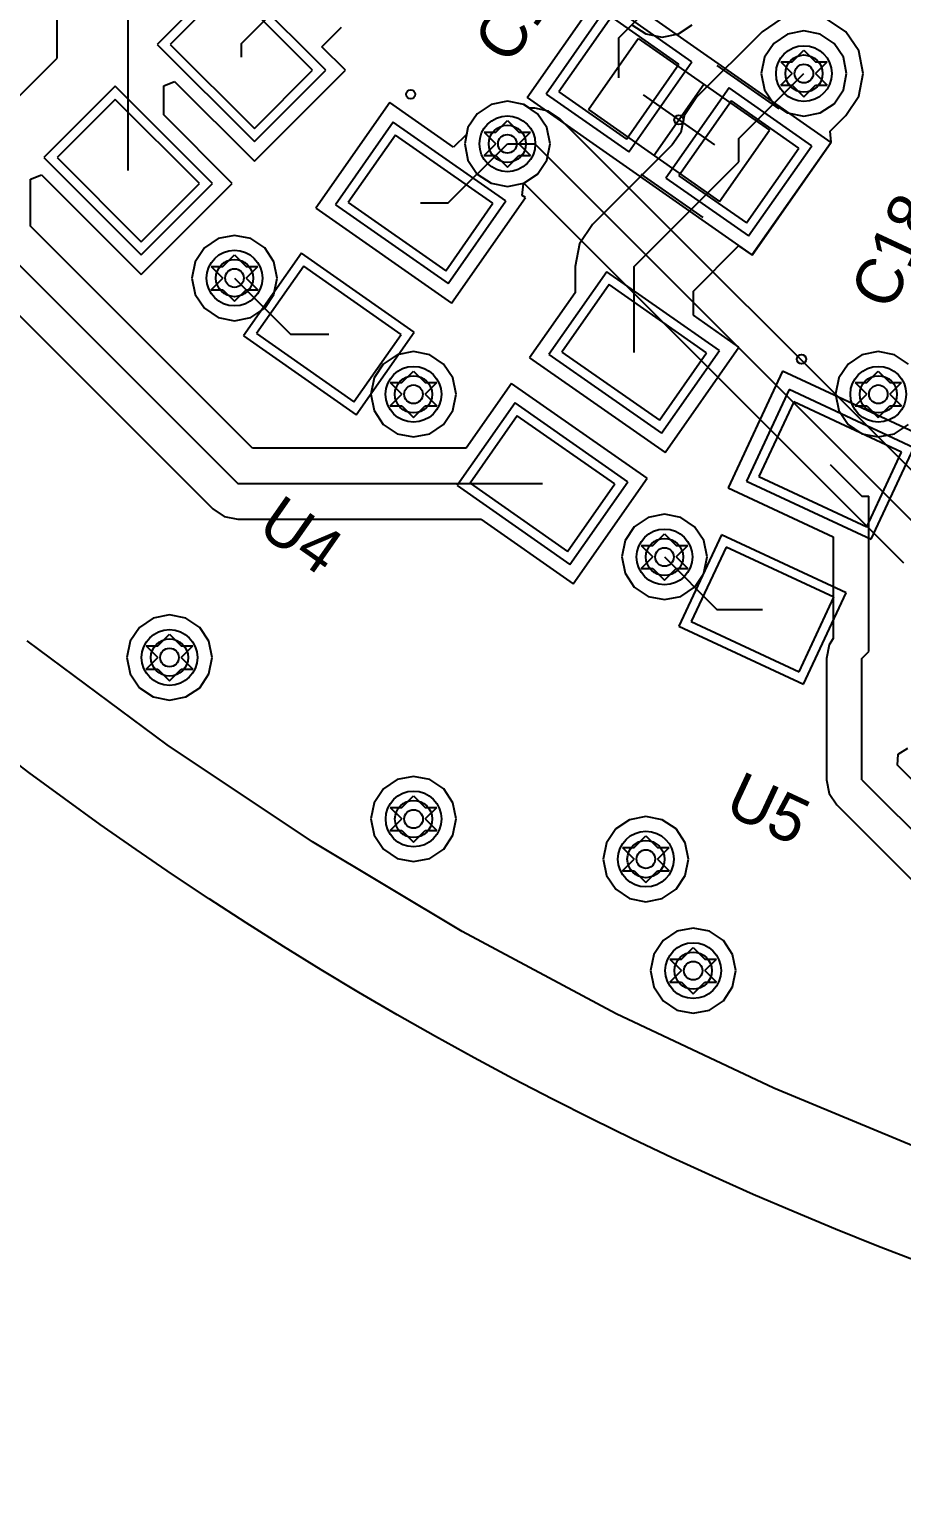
# Model space of a CAD drawing. Header units: millimetres. Extents: x 7.3 to 18.4, y 2.4 to 9.4.
# Drawn here: x 8.435 to 8.81, y 2.524 to 3.157 of the extents above; entities that cross this region are included whole.
import ezdxf

# ---------------------------------------------------------------- set-up
doc = ezdxf.new("R2010")
doc.units = ezdxf.units.MM
doc.header["$MEASUREMENT"] = 0
for name, color, linetype in [('BottomLayer', 5, 'Continuous'), ('BottomSolder', 6, 'Continuous'), ('DrillDrawing', 1, 'Continuous'), ('Mechanical1', 6, 'Continuous'), ('Mechanical13', 56, 'Continuous'), ('Mechanical15', 56, 'Continuous'), ('MidLayer1', 16, 'Continuous'), ('MidLayer2', 76, 'Continuous'), ('MultiLayer', 9, 'Continuous'), ('TopLayer', 1, 'Continuous'), ('TopOverlay', 2, 'Continuous'), ('TopPaste', 8, 'Continuous'), ('TopSolder', 216, 'Continuous'), ('ViaHoleLayer', 16, 'Continuous')]:
    doc.layers.add(name, color=color, linetype=linetype)

msp = doc.modelspace()

# ---------------------------------------------------------------- linework, layer by layer
at = {"layer": 'BottomLayer'}
for p, q in [((8.75502, 3.15098), (8.75104, 3.14502)), ((8.76098, 3.15496), (8.75502, 3.15098)), ((8.768, 3.15635), (8.76098, 3.15496)), ((8.77502, 3.15496), (8.768, 3.15635)), ((8.78098, 3.15098), (8.77502, 3.15496)), ((8.78496, 3.14502), (8.78098, 3.15098)), ((8.75104, 3.14502), (8.74965, 3.138)), ((8.78635, 3.138), (8.78496, 3.14502)), ((8.74965, 3.138), (8.75104, 3.13098)), ((8.78496, 3.13098), (8.78635, 3.138)), ((8.64039, 3.12611), (8.63337, 3.12471)), ((8.64742, 3.12471), (8.64039, 3.12611)), ((8.75104, 3.13098), (8.75502, 3.12502)), ((8.78098, 3.12502), (8.78496, 3.13098)), ((8.62742, 3.12073), (8.62344, 3.11478)), ((8.63337, 3.12471), (8.62742, 3.12073)), ((8.6499, 3.12305), (8.64742, 3.12471)), ((8.6522, 3.12305), (8.6499, 3.12305)), ((8.65806, 3.12189), (8.6522, 3.12305)), ((8.66302, 3.11857), (8.65806, 3.12189)), ((8.75502, 3.12502), (8.76098, 3.12104)), ((8.76098, 3.12104), (8.768, 3.11965)), ((8.768, 3.11965), (8.77502, 3.12104)), ((8.77502, 3.12104), (8.78098, 3.12502)), ((8.62344, 3.11478), (8.62204, 3.10776)), ((8.83248, 2.94911), (8.66302, 3.11857)), ((8.62204, 3.10776), (8.62344, 3.10073)), ((8.64039, 3.10776), (8.6522, 3.10776)), ((8.6522, 3.10776), (8.82839, 2.93157)), ((8.62344, 3.10073), (8.62742, 3.09478)), ((8.62742, 3.09478), (8.63337, 3.0908)), ((8.63337, 3.0908), (8.64039, 3.0894)), ((8.64039, 3.0894), (8.64742, 3.0908)), ((8.64742, 3.0908), (8.64749, 3.09085)), ((8.64749, 3.09085), (8.81085, 2.92749)), ((8.49408, 2.8492), (8.43377, 2.89393)), ((8.55652, 2.80748), (8.49408, 2.8492)), ((8.62093, 2.76887), (8.55652, 2.80748)), ((8.68715, 2.73348), (8.62093, 2.76887)), ((8.75503, 2.70137), (8.68715, 2.73348)), ((8.8244, 2.67264), (8.75503, 2.70137))]:
    msp.add_line(p, q, dxfattribs=at)
for centre in [(8.768, 3.138), (8.64039, 3.10776), (8.523, 3.05), (8.6, 3), (8.8, 3), (8.708, 2.93), (8.49504, 2.88673), (8.60004, 2.81726), (8.7, 2.8), (8.72036, 2.752)]:
    msp.add_circle(centre, 0.008, dxfattribs=at)
at = {"layer": 'BottomSolder'}
for centre in [(8.768, 3.138), (8.64039, 3.10776), (8.523, 3.05), (8.6, 3), (8.8, 3), (8.708, 2.93), (8.49504, 2.88673), (8.60004, 2.81726), (8.7, 2.8), (8.72036, 2.752)]:
    msp.add_circle(centre, 0.012, dxfattribs=at)
at = {"layer": 'DrillDrawing'}
for p, q in [((8.763, 3.143), (8.768, 3.148)), ((8.768, 3.148), (8.773, 3.143)), ((8.758, 3.143), (8.763, 3.138)), ((8.758, 3.143), (8.763, 3.143)), ((8.758, 3.133), (8.763, 3.138)), ((8.773, 3.143), (8.778, 3.143)), ((8.773, 3.138), (8.778, 3.143)), ((8.773, 3.138), (8.778, 3.133)), ((8.758, 3.133), (8.763, 3.133)), ((8.763, 3.133), (8.768, 3.128)), ((8.768, 3.128), (8.773, 3.133)), ((8.773, 3.133), (8.778, 3.133)), ((8.63039, 3.11276), (8.63539, 3.10776)), ((8.63039, 3.11276), (8.63539, 3.11276)), ((8.63539, 3.11276), (8.64039, 3.11776)), ((8.64039, 3.11776), (8.64539, 3.11276)), ((8.64539, 3.11276), (8.65039, 3.11276)), ((8.64539, 3.10776), (8.65039, 3.11276)), ((8.63039, 3.10276), (8.63539, 3.10776)), ((8.64539, 3.10776), (8.65039, 3.10276)), ((8.63039, 3.10276), (8.63539, 3.10276)), ((8.63539, 3.10276), (8.64039, 3.09776)), ((8.64039, 3.09776), (8.64539, 3.10276)), ((8.64539, 3.10276), (8.65039, 3.10276)), ((8.518, 3.055), (8.523, 3.06)), ((8.523, 3.06), (8.528, 3.055)), ((8.513, 3.055), (8.518, 3.05)), ((8.513, 3.055), (8.518, 3.055)), ((8.513, 3.045), (8.518, 3.05)), ((8.528, 3.055), (8.533, 3.055)), ((8.528, 3.05), (8.533, 3.055)), ((8.528, 3.05), (8.533, 3.045)), ((8.513, 3.045), (8.518, 3.045)), ((8.518, 3.045), (8.523, 3.04)), ((8.523, 3.04), (8.528, 3.045)), ((8.528, 3.045), (8.533, 3.045)), ((8.59, 3.005), (8.595, 3)), ((8.59, 3.005), (8.595, 3.005)), ((8.595, 3.005), (8.6, 3.01)), ((8.6, 3.01), (8.605, 3.005)), ((8.605, 3.005), (8.61, 3.005)), ((8.605, 3), (8.61, 3.005)), ((8.79, 3.005), (8.795, 3)), ((8.79, 3.005), (8.795, 3.005)), ((8.795, 3.005), (8.8, 3.01)), ((8.8, 3.01), (8.805, 3.005)), ((8.805, 3.005), (8.81, 3.005)), ((8.805, 3), (8.81, 3.005)), ((8.59, 2.995), (8.595, 3)), ((8.605, 3), (8.61, 2.995)), ((8.79, 2.995), (8.795, 3)), ((8.805, 3), (8.81, 2.995)), ((8.59, 2.995), (8.595, 2.995)), ((8.595, 2.995), (8.6, 2.99)), ((8.6, 2.99), (8.605, 2.995)), ((8.605, 2.995), (8.61, 2.995)), ((8.79, 2.995), (8.795, 2.995)), ((8.795, 2.995), (8.8, 2.99)), ((8.8, 2.99), (8.805, 2.995)), ((8.805, 2.995), (8.81, 2.995)), ((8.703, 2.935), (8.708, 2.94)), ((8.708, 2.94), (8.713, 2.935)), ((8.698, 2.935), (8.703, 2.93)), ((8.698, 2.935), (8.703, 2.935)), ((8.698, 2.925), (8.703, 2.93)), ((8.713, 2.935), (8.718, 2.935)), ((8.713, 2.93), (8.718, 2.935)), ((8.713, 2.93), (8.718, 2.925)), ((8.698, 2.925), (8.703, 2.925)), ((8.703, 2.925), (8.708, 2.92)), ((8.708, 2.92), (8.713, 2.925)), ((8.713, 2.925), (8.718, 2.925)), ((8.48504, 2.89173), (8.49004, 2.88673)), ((8.48504, 2.89173), (8.49004, 2.89173)), ((8.49004, 2.89173), (8.49504, 2.89673)), ((8.49504, 2.89673), (8.50004, 2.89173)), ((8.50004, 2.89173), (8.50504, 2.89173)), ((8.50004, 2.88673), (8.50504, 2.89173)), ((8.48504, 2.88173), (8.49004, 2.88673)), ((8.50004, 2.88673), (8.50504, 2.88173)), ((8.48504, 2.88173), (8.49004, 2.88173)), ((8.49004, 2.88173), (8.49504, 2.87673)), ((8.49504, 2.87673), (8.50004, 2.88173)), ((8.50004, 2.88173), (8.50504, 2.88173)), ((8.59004, 2.82226), (8.59504, 2.81726)), ((8.59004, 2.82226), (8.59504, 2.82226)), ((8.59504, 2.82226), (8.60004, 2.82726)), ((8.60004, 2.82726), (8.60504, 2.82226)), ((8.60504, 2.82226), (8.61004, 2.82226)), ((8.60504, 2.81726), (8.61004, 2.82226)), ((8.59004, 2.81226), (8.59504, 2.81726)), ((8.60504, 2.81726), (8.61004, 2.81226)), ((8.59004, 2.81226), (8.59504, 2.81226)), ((8.59504, 2.81226), (8.60004, 2.80726)), ((8.60004, 2.80726), (8.60504, 2.81226)), ((8.60504, 2.81226), (8.61004, 2.81226)), ((8.695, 2.805), (8.7, 2.81)), ((8.7, 2.81), (8.705, 2.805)), ((8.69, 2.805), (8.695, 2.8)), ((8.69, 2.805), (8.695, 2.805)), ((8.705, 2.805), (8.71, 2.805)), ((8.705, 2.8), (8.71, 2.805)), ((8.69, 2.795), (8.695, 2.8)), ((8.705, 2.8), (8.71, 2.795)), ((8.69, 2.795), (8.695, 2.795)), ((8.695, 2.795), (8.7, 2.79)), ((8.7, 2.79), (8.705, 2.795)), ((8.705, 2.795), (8.71, 2.795)), ((8.71536, 2.757), (8.72036, 2.762)), ((8.72036, 2.762), (8.72536, 2.757)), ((8.71036, 2.757), (8.71536, 2.752)), ((8.71036, 2.757), (8.71536, 2.757)), ((8.71036, 2.747), (8.71536, 2.752)), ((8.72536, 2.757), (8.73036, 2.757)), ((8.72536, 2.752), (8.73036, 2.757)), ((8.72536, 2.752), (8.73036, 2.747)), ((8.71036, 2.747), (8.71536, 2.747)), ((8.71536, 2.747), (8.72036, 2.742)), ((8.72036, 2.742), (8.72536, 2.747)), ((8.72536, 2.747), (8.73036, 2.747))]:
    msp.add_line(p, q, dxfattribs=at)
at = {"layer": 'Mechanical1'}
msp.add_circle((9.37681, 4.09921), 1.5748, dxfattribs=at)
at = {"layer": 'Mechanical13'}
for p, q in [((8.67525, 3.12251), (8.69671, 3.15314)), ((8.69671, 3.15314), (8.75315, 3.11363)), ((8.67525, 3.12251), (8.73169, 3.08299)), ((8.73169, 3.08299), (8.75315, 3.11363))]:
    msp.add_line(p, q, dxfattribs=at)
at = {"layer": 'Mechanical15'}
for p, q in [((8.64889, 3.12775), (8.68276, 3.17613)), ((8.68276, 3.17613), (8.77951, 3.10838)), ((8.70347, 3.10275), (8.72493, 3.13338)), ((8.64889, 3.12775), (8.74564, 3.06001)), ((8.69888, 3.12879), (8.72952, 3.10734)), ((8.74564, 3.06001), (8.77951, 3.10838))]:
    msp.add_line(p, q, dxfattribs=at)
at = {"layer": 'MidLayer1'}
for p, q in [((8.75502, 3.15098), (8.75104, 3.14502)), ((8.76098, 3.15496), (8.75502, 3.15098)), ((8.768, 3.15635), (8.76098, 3.15496)), ((8.77502, 3.15496), (8.768, 3.15635)), ((8.78098, 3.15098), (8.77502, 3.15496)), ((8.78496, 3.14502), (8.78098, 3.15098)), ((8.75104, 3.14502), (8.74965, 3.138)), ((8.78635, 3.138), (8.78496, 3.14502)), ((8.74965, 3.138), (8.75104, 3.13098)), ((8.78496, 3.13098), (8.78635, 3.138)), ((8.64039, 3.12611), (8.63337, 3.12471)), ((8.64742, 3.12471), (8.64039, 3.12611)), ((8.75104, 3.13098), (8.75502, 3.12502)), ((8.78098, 3.12502), (8.78496, 3.13098)), ((8.62742, 3.12073), (8.62344, 3.11478)), ((8.63337, 3.12471), (8.62742, 3.12073)), ((8.65337, 3.12073), (8.64742, 3.12471)), ((8.65735, 3.11478), (8.65337, 3.12073)), ((8.75502, 3.12502), (8.76098, 3.12104)), ((8.76098, 3.12104), (8.768, 3.11965)), ((8.768, 3.11965), (8.77502, 3.12104)), ((8.77502, 3.12104), (8.78098, 3.12502)), ((8.62344, 3.11478), (8.62204, 3.10776)), ((8.65875, 3.10776), (8.65735, 3.11478)), ((8.62204, 3.10776), (8.62344, 3.10073)), ((8.65735, 3.10073), (8.65875, 3.10776)), ((8.62344, 3.10073), (8.62742, 3.09478)), ((8.65337, 3.09478), (8.65735, 3.10073)), ((8.62742, 3.09478), (8.63337, 3.0908)), ((8.64742, 3.0908), (8.65337, 3.09478)), ((8.63337, 3.0908), (8.64039, 3.0894)), ((8.64039, 3.0894), (8.64742, 3.0908)), ((8.49408, 2.8492), (8.43377, 2.89393)), ((8.55652, 2.80748), (8.49408, 2.8492)), ((8.62093, 2.76887), (8.55652, 2.80748)), ((8.68715, 2.73348), (8.62093, 2.76887)), ((8.75503, 2.70137), (8.68715, 2.73348)), ((8.8244, 2.67264), (8.75503, 2.70137))]:
    msp.add_line(p, q, dxfattribs=at)
for centre in [(8.768, 3.138), (8.64039, 3.10776), (8.523, 3.05), (8.6, 3), (8.8, 3), (8.708, 2.93), (8.49504, 2.88673), (8.60004, 2.81726), (8.7, 2.8), (8.72036, 2.752)]:
    msp.add_circle(centre, 0.008, dxfattribs=at)
at = {"layer": 'MidLayer2'}
for p, q in [((8.69402, 3.15902), (8.69998, 3.15504)), ((8.71402, 3.15504), (8.71998, 3.15902)), ((8.69998, 3.15504), (8.707, 3.15365)), ((8.707, 3.15365), (8.71402, 3.15504)), ((8.64039, 3.12611), (8.63337, 3.12471)), ((8.64742, 3.12471), (8.64039, 3.12611)), ((8.62742, 3.12073), (8.62344, 3.11478)), ((8.63337, 3.12471), (8.62742, 3.12073)), ((8.65337, 3.12073), (8.64742, 3.12471)), ((8.65735, 3.11478), (8.65337, 3.12073)), ((8.62344, 3.11478), (8.62204, 3.10776)), ((8.65875, 3.10776), (8.65735, 3.11478)), ((8.62204, 3.10776), (8.62344, 3.10073)), ((8.65735, 3.10073), (8.65875, 3.10776)), ((8.62344, 3.10073), (8.62742, 3.09478)), ((8.65337, 3.09478), (8.65735, 3.10073)), ((8.62742, 3.09478), (8.63337, 3.0908)), ((8.64742, 3.0908), (8.65337, 3.09478)), ((8.63337, 3.0908), (8.64039, 3.0894)), ((8.64039, 3.0894), (8.64742, 3.0908)), ((8.523, 3.06835), (8.51598, 3.06696)), ((8.53002, 3.06696), (8.523, 3.06835)), ((8.51002, 3.06298), (8.50604, 3.05702)), ((8.51598, 3.06696), (8.51002, 3.06298)), ((8.53598, 3.06298), (8.53002, 3.06696)), ((8.53996, 3.05702), (8.53598, 3.06298)), ((8.50604, 3.05702), (8.50465, 3.05)), ((8.54135, 3.05), (8.53996, 3.05702)), ((8.50465, 3.05), (8.50604, 3.04298)), ((8.53996, 3.04298), (8.54135, 3.05)), ((8.50604, 3.04298), (8.51002, 3.03702)), ((8.53598, 3.03702), (8.53996, 3.04298)), ((8.51002, 3.03702), (8.51598, 3.03304)), ((8.53002, 3.03304), (8.53598, 3.03702)), ((8.51598, 3.03304), (8.523, 3.03165)), ((8.523, 3.03165), (8.53002, 3.03304)), ((8.6, 3.01835), (8.59298, 3.01696)), ((8.60702, 3.01696), (8.6, 3.01835)), ((8.8, 3.01835), (8.79298, 3.01696)), ((8.80702, 3.01696), (8.8, 3.01835)), ((8.58702, 3.01298), (8.58304, 3.00702)), ((8.59298, 3.01696), (8.58702, 3.01298)), ((8.61298, 3.01298), (8.60702, 3.01696)), ((8.61696, 3.00702), (8.61298, 3.01298)), ((8.78702, 3.01298), (8.78304, 3.00702)), ((8.79298, 3.01696), (8.78702, 3.01298)), ((8.81298, 3.01298), (8.80702, 3.01696)), ((8.58304, 3.00702), (8.58165, 3)), ((8.61835, 3), (8.61696, 3.00702)), ((8.78304, 3.00702), (8.78165, 3)), ((8.58165, 3), (8.58304, 2.99298)), ((8.61696, 2.99298), (8.61835, 3)), ((8.78165, 3), (8.78304, 2.99298)), ((8.58304, 2.99298), (8.58702, 2.98702)), ((8.61298, 2.98702), (8.61696, 2.99298)), ((8.78304, 2.99298), (8.78702, 2.98702)), ((8.58702, 2.98702), (8.59298, 2.98304)), ((8.60702, 2.98304), (8.61298, 2.98702)), ((8.78702, 2.98702), (8.79298, 2.98304)), ((8.80702, 2.98304), (8.81298, 2.98702)), ((8.59298, 2.98304), (8.6, 2.98165)), ((8.6, 2.98165), (8.60702, 2.98304)), ((8.79298, 2.98304), (8.8, 2.98165)), ((8.8, 2.98165), (8.80702, 2.98304)), ((8.708, 2.94835), (8.70098, 2.94696)), ((8.71502, 2.94696), (8.708, 2.94835)), ((8.69502, 2.94298), (8.69104, 2.93702)), ((8.70098, 2.94696), (8.69502, 2.94298)), ((8.72098, 2.94298), (8.71502, 2.94696)), ((8.72496, 2.93702), (8.72098, 2.94298)), ((8.69104, 2.93702), (8.68965, 2.93)), ((8.72635, 2.93), (8.72496, 2.93702)), ((8.68965, 2.93), (8.69104, 2.92298)), ((8.72496, 2.92298), (8.72635, 2.93)), ((8.69104, 2.92298), (8.69502, 2.91702)), ((8.72098, 2.91702), (8.72496, 2.92298)), ((8.69502, 2.91702), (8.70098, 2.91304)), ((8.71502, 2.91304), (8.72098, 2.91702)), ((8.70098, 2.91304), (8.708, 2.91165)), ((8.708, 2.91165), (8.71502, 2.91304)), ((8.48802, 2.90369), (8.48207, 2.89971)), ((8.49504, 2.90509), (8.48802, 2.90369)), ((8.50207, 2.90369), (8.49504, 2.90509)), ((8.50802, 2.89971), (8.50207, 2.90369)), ((8.48207, 2.89971), (8.47809, 2.89376)), ((8.512, 2.89376), (8.50802, 2.89971)), ((8.49408, 2.8492), (8.43377, 2.89393)), ((8.47809, 2.89376), (8.47669, 2.88673)), ((8.5134, 2.88673), (8.512, 2.89376)), ((8.47669, 2.88673), (8.47809, 2.87971)), ((8.512, 2.87971), (8.5134, 2.88673)), ((8.47809, 2.87971), (8.48207, 2.87376)), ((8.50802, 2.87376), (8.512, 2.87971)), ((8.48207, 2.87376), (8.48802, 2.86978)), ((8.50207, 2.86978), (8.50802, 2.87376)), ((8.48802, 2.86978), (8.49504, 2.86838)), ((8.49504, 2.86838), (8.50207, 2.86978)), ((8.55652, 2.80748), (8.49408, 2.8492)), ((8.59302, 2.83421), (8.58706, 2.83024)), ((8.60004, 2.83561), (8.59302, 2.83421)), ((8.60706, 2.83421), (8.60004, 2.83561)), ((8.61302, 2.83024), (8.60706, 2.83421)), ((8.58706, 2.83024), (8.58308, 2.82428)), ((8.61699, 2.82428), (8.61302, 2.83024)), ((8.58308, 2.82428), (8.58169, 2.81726)), ((8.61839, 2.81726), (8.61699, 2.82428)), ((8.58169, 2.81726), (8.58308, 2.81024)), ((8.61699, 2.81024), (8.61839, 2.81726)), ((8.69298, 2.81696), (8.68702, 2.81298)), ((8.7, 2.81835), (8.69298, 2.81696)), ((8.70702, 2.81696), (8.7, 2.81835)), ((8.71298, 2.81298), (8.70702, 2.81696)), ((8.58308, 2.81024), (8.58706, 2.80428)), ((8.61302, 2.80428), (8.61699, 2.81024)), ((8.68702, 2.81298), (8.68304, 2.80702)), ((8.71696, 2.80702), (8.71298, 2.81298)), ((8.62093, 2.76887), (8.55652, 2.80748)), ((8.58706, 2.80428), (8.59302, 2.8003)), ((8.60706, 2.8003), (8.61302, 2.80428)), ((8.68304, 2.80702), (8.68165, 2.8)), ((8.71835, 2.8), (8.71696, 2.80702)), ((8.59302, 2.8003), (8.60004, 2.79891)), ((8.60004, 2.79891), (8.60706, 2.8003)), ((8.68165, 2.8), (8.68304, 2.79298)), ((8.71696, 2.79298), (8.71835, 2.8)), ((8.68304, 2.79298), (8.68702, 2.78702)), ((8.71298, 2.78702), (8.71696, 2.79298)), ((8.68702, 2.78702), (8.69298, 2.78304)), ((8.70702, 2.78304), (8.71298, 2.78702)), ((8.69298, 2.78304), (8.7, 2.78165)), ((8.7, 2.78165), (8.70702, 2.78304)), ((8.68715, 2.73348), (8.62093, 2.76887)), ((8.70738, 2.76498), (8.7034, 2.75902)), ((8.71333, 2.76896), (8.70738, 2.76498)), ((8.72036, 2.77035), (8.71333, 2.76896)), ((8.72738, 2.76896), (8.72036, 2.77035)), ((8.73333, 2.76498), (8.72738, 2.76896)), ((8.73731, 2.75902), (8.73333, 2.76498)), ((8.7034, 2.75902), (8.702, 2.752)), ((8.73871, 2.752), (8.73731, 2.75902)), ((8.702, 2.752), (8.7034, 2.74498)), ((8.73731, 2.74498), (8.73871, 2.752)), ((8.7034, 2.74498), (8.70738, 2.73902)), ((8.73333, 2.73902), (8.73731, 2.74498)), ((8.75503, 2.70137), (8.68715, 2.73348)), ((8.70738, 2.73902), (8.71333, 2.73504)), ((8.71333, 2.73504), (8.72036, 2.73365)), ((8.72036, 2.73365), (8.72738, 2.73504)), ((8.72738, 2.73504), (8.73333, 2.73902)), ((8.8244, 2.67264), (8.75503, 2.70137))]:
    msp.add_line(p, q, dxfattribs=at)
for centre in [(8.768, 3.138), (8.64039, 3.10776), (8.523, 3.05), (8.6, 3), (8.8, 3), (8.708, 2.93), (8.49504, 2.88673), (8.60004, 2.81726), (8.7, 2.8), (8.72036, 2.752)]:
    msp.add_circle(centre, 0.008, dxfattribs=at)
at = {"layer": 'MultiLayer'}
for centre in [(8.768, 3.138), (8.64039, 3.10776), (8.523, 3.05), (8.6, 3), (8.8, 3), (8.708, 2.93), (8.49504, 2.88673), (8.60004, 2.81726), (8.7, 2.8), (8.72036, 2.752)]:
    msp.add_circle(centre, 0.008, dxfattribs=at)
at = {"layer": 'TopLayer'}
for p, q in [((8.44666, 3.14466), (8.44666, 3.22434)), ((8.47728, 3.09628), (8.47728, 3.18256)), ((8.526, 3.151), (8.551, 3.176)), ((8.52043, 3.17562), (8.49538, 3.15057)), ((8.55662, 3.13943), (8.52043, 3.17562)), ((8.6884, 3.1534), (8.707, 3.172)), ((8.56062, 3.14957), (8.56902, 3.15798)), ((8.68518, 3.16242), (8.6626, 3.13017)), ((8.7142, 3.14209), (8.68518, 3.16242)), ((8.75825, 3.16155), (8.74998, 3.15602)), ((8.78602, 3.15602), (8.77775, 3.16155)), ((8.49538, 3.15057), (8.53157, 3.11438)), ((8.526, 3.145), (8.526, 3.151)), ((8.6884, 3.13613), (8.6884, 3.1534)), ((8.74998, 3.15602), (8.72198, 3.12802)), ((8.79155, 3.14775), (8.78602, 3.15602)), ((8.42, 3.118), (8.44666, 3.14466)), ((8.57076, 3.13943), (8.56062, 3.14957)), ((8.79349, 3.138), (8.79155, 3.14775)), ((8.53157, 3.10024), (8.57076, 3.13943)), ((8.53157, 3.11438), (8.55662, 3.13943)), ((8.69162, 3.10984), (8.7142, 3.14209)), ((8.74, 3.11), (8.768, 3.138)), ((8.79155, 3.12825), (8.79349, 3.138)), ((8.49258, 3.13269), (8.4972, 3.13461)), ((8.49258, 3.12019), (8.49258, 3.13269)), ((8.4972, 3.13461), (8.53157, 3.10024)), ((8.47171, 3.1269), (8.44666, 3.10185)), ((8.5079, 3.09071), (8.47171, 3.1269)), ((8.58983, 3.12548), (8.55804, 3.08007)), ((8.61727, 3.10626), (8.58983, 3.12548)), ((8.64039, 3.12611), (8.63337, 3.12471)), ((8.64742, 3.12471), (8.64039, 3.12611)), ((8.6626, 3.13017), (8.69162, 3.10984)), ((8.73678, 3.12629), (8.7142, 3.09404)), ((8.72198, 3.12802), (8.71645, 3.11975)), ((8.7658, 3.10596), (8.73678, 3.12629)), ((8.78602, 3.11998), (8.79155, 3.12825)), ((8.52205, 3.09071), (8.49258, 3.12019)), ((8.62742, 3.12073), (8.62344, 3.11478)), ((8.63337, 3.12471), (8.62742, 3.12073)), ((8.65337, 3.12073), (8.64742, 3.12471)), ((8.65735, 3.11478), (8.65337, 3.12073)), ((8.71645, 3.11975), (8.71504, 3.11268)), ((8.77931, 3.11326), (8.78602, 3.11998)), ((8.62344, 3.11478), (8.62285, 3.11185)), ((8.65875, 3.10776), (8.65735, 3.11478)), ((8.71504, 3.11268), (8.71133, 3.10738)), ((8.77973, 3.10842), (8.77931, 3.11326)), ((8.59229, 3.11155), (8.57196, 3.08252)), ((8.63421, 3.08219), (8.59229, 3.11155)), ((8.615, 3.08236), (8.64039, 3.10776)), ((8.62285, 3.11185), (8.61727, 3.10626)), ((8.65735, 3.10073), (8.65875, 3.10776)), ((8.71133, 3.10738), (8.67698, 3.07302)), ((8.74, 3.1), (8.74, 3.11)), ((8.74568, 3.05979), (8.77973, 3.10842)), ((8.77973, 3.10842), (8.77973, 3.10842)), ((8.44666, 3.10185), (8.48285, 3.06566)), ((8.65337, 3.09478), (8.65735, 3.10073)), ((8.695, 3.055), (8.74, 3.1)), ((8.74322, 3.07371), (8.7658, 3.10596)), ((8.43529, 3.09254), (8.43991, 3.09445)), ((8.43991, 3.09445), (8.48285, 3.05152)), ((8.64775, 3.09102), (8.65337, 3.09478)), ((8.7142, 3.09404), (8.74322, 3.07371)), ((8.43529, 3.07233), (8.43529, 3.09254)), ((8.48285, 3.05152), (8.52205, 3.09071)), ((8.48285, 3.06566), (8.5079, 3.09071)), ((8.64681, 3.08558), (8.64739, 3.09058)), ((8.64739, 3.09058), (8.64775, 3.09102)), ((8.57196, 3.08252), (8.61389, 3.05317)), ((8.60309, 3.08236), (8.615, 3.08236)), ((8.61389, 3.05317), (8.63421, 3.08219)), ((8.61634, 3.03924), (8.64814, 3.08465)), ((8.64814, 3.08465), (8.64681, 3.08558)), ((8.55804, 3.08007), (8.61634, 3.03924)), ((8.53077, 2.97686), (8.43529, 3.07233)), ((8.67698, 3.07302), (8.67145, 3.06475)), ((8.42, 3.066), (8.52444, 2.96156)), ((8.67145, 3.06475), (8.66951, 3.055)), ((8.72049, 3.04444), (8.73989, 3.06384)), ((8.73989, 3.06384), (8.74568, 3.05979)), ((8.40919, 3.05519), (8.51362, 2.95075)), ((8.523, 3.05), (8.54708, 3.02592)), ((8.55277, 3.05511), (8.53244, 3.02609)), ((8.59469, 3.02575), (8.55277, 3.05511)), ((8.66951, 3.055), (8.66951, 3.04365)), ((8.695, 3.018), (8.695, 3.055)), ((8.66951, 3.04365), (8.64995, 3.01571)), ((8.6842, 3.04719), (8.66388, 3.01817)), ((8.72612, 3.01783), (8.6842, 3.04719)), ((8.72049, 3.03399), (8.72049, 3.04444)), ((8.74005, 3.02029), (8.72049, 3.03399)), ((8.53244, 3.02609), (8.57437, 2.99673)), ((8.54708, 3.02592), (8.56357, 3.02592)), ((8.57437, 2.99673), (8.59469, 3.02575)), ((8.66388, 3.01817), (8.7058, 2.98881)), ((8.7058, 2.98881), (8.72612, 3.01783)), ((8.70826, 2.97488), (8.74005, 3.02029)), ((8.64995, 3.01571), (8.70826, 2.97488)), ((8.75877, 3.01001), (8.73534, 2.95977)), ((8.82328, 2.97993), (8.75877, 3.01001)), ((8.64223, 3.00468), (8.62274, 2.97686)), ((8.70053, 2.96385), (8.64223, 3.00468)), ((8.7636, 2.99672), (8.74863, 2.96461)), ((8.80999, 2.97509), (8.7636, 2.99672)), ((8.64468, 2.99075), (8.62436, 2.96173)), ((8.68661, 2.9614), (8.64468, 2.99075)), ((8.62274, 2.97686), (8.53077, 2.97686)), ((8.79501, 2.94298), (8.80999, 2.97509)), ((8.77931, 2.96985), (8.79295, 2.9562)), ((8.52444, 2.96156), (8.65548, 2.96156)), ((8.62436, 2.96173), (8.66628, 2.93237)), ((8.66628, 2.93237), (8.68661, 2.9614)), ((8.66874, 2.91844), (8.70053, 2.96385)), ((8.74863, 2.96461), (8.79501, 2.94298)), ((8.73534, 2.95977), (8.78058, 2.93868)), ((8.79295, 2.9562), (8.79587, 2.9562)), ((8.79587, 2.8893), (8.79587, 2.9562)), ((8.51362, 2.95075), (8.51858, 2.94743)), ((8.51858, 2.94743), (8.52444, 2.94627)), ((8.52444, 2.94627), (8.629, 2.94627)), ((8.629, 2.94627), (8.66874, 2.91844)), ((8.78058, 2.93868), (8.78058, 2.89486)), ((8.708, 2.93), (8.73059, 2.90741)), ((8.73448, 2.93428), (8.71951, 2.90217)), ((8.78087, 2.91265), (8.73448, 2.93428)), ((8.7659, 2.88054), (8.78087, 2.91265)), ((8.73059, 2.90741), (8.75019, 2.90741)), ((8.71951, 2.90217), (8.7659, 2.88054)), ((8.49408, 2.8492), (8.43377, 2.89393)), ((8.77882, 2.89223), (8.77766, 2.88638)), ((8.78058, 2.89486), (8.77882, 2.89223)), ((8.77766, 2.88638), (8.77766, 2.83413)), ((8.79295, 2.88638), (8.79587, 2.8893)), ((8.79295, 2.83413), (8.79295, 2.88638)), ((8.55652, 2.80748), (8.49408, 2.8492)), ((8.80859, 2.84518), (8.81267, 2.84769)), ((8.8083, 2.84042), (8.80859, 2.84518)), ((8.89181, 2.75691), (8.8083, 2.84042)), ((8.77766, 2.83413), (8.77882, 2.82828)), ((8.79295, 2.83413), (8.88547, 2.74161)), ((8.77882, 2.82828), (8.78214, 2.82332)), ((8.78214, 2.82332), (8.87466, 2.7308)), ((8.62093, 2.76887), (8.55652, 2.80748)), ((8.68715, 2.73348), (8.62093, 2.76887)), ((8.75503, 2.70137), (8.68715, 2.73348)), ((8.8244, 2.67264), (8.75503, 2.70137))]:
    msp.add_line(p, q, dxfattribs=at)
for centre in [(8.768, 3.138), (8.64039, 3.10776), (8.523, 3.05), (8.6, 3), (8.8, 3), (8.708, 2.93), (8.49504, 2.88673), (8.60004, 2.81726), (8.7, 2.8), (8.72036, 2.752)]:
    msp.add_circle(centre, 0.008, dxfattribs=at)
at = {"layer": 'TopOverlay'}
for p, q in [((8.73057, 3.14145), (8.75718, 3.12282)), ((8.69783, 3.09468), (8.72443, 3.07605))]:
    msp.add_line(p, q, dxfattribs=at)
for centre in [(8.5988, 3.12909), (8.7142, 3.11807), (8.76697, 3.01513)]:
    msp.add_circle(centre, 0.00197, dxfattribs=at)
at = {"layer": 'TopPaste'}
for p, q in [((8.52043, 3.17562), (8.49538, 3.15057)), ((8.55662, 3.13943), (8.52043, 3.17562)), ((8.68518, 3.16242), (8.6626, 3.13017)), ((8.7142, 3.14209), (8.68518, 3.16242)), ((8.49538, 3.15057), (8.53157, 3.11438)), ((8.53157, 3.11438), (8.55662, 3.13943)), ((8.69162, 3.10984), (8.7142, 3.14209)), ((8.47171, 3.1269), (8.44666, 3.10185)), ((8.5079, 3.09071), (8.47171, 3.1269)), ((8.6626, 3.13017), (8.69162, 3.10984)), ((8.73678, 3.12629), (8.7142, 3.09404)), ((8.7658, 3.10596), (8.73678, 3.12629)), ((8.59229, 3.11155), (8.57196, 3.08252)), ((8.63421, 3.08219), (8.59229, 3.11155)), ((8.44666, 3.10185), (8.48285, 3.06566)), ((8.74322, 3.07371), (8.7658, 3.10596)), ((8.7142, 3.09404), (8.74322, 3.07371)), ((8.48285, 3.06566), (8.5079, 3.09071)), ((8.57196, 3.08252), (8.61389, 3.05317)), ((8.61389, 3.05317), (8.63421, 3.08219)), ((8.55277, 3.05511), (8.53244, 3.02609)), ((8.59469, 3.02575), (8.55277, 3.05511)), ((8.6842, 3.04719), (8.66388, 3.01817)), ((8.72612, 3.01783), (8.6842, 3.04719)), ((8.53244, 3.02609), (8.57437, 2.99673)), ((8.57437, 2.99673), (8.59469, 3.02575)), ((8.66388, 3.01817), (8.7058, 2.98881)), ((8.7058, 2.98881), (8.72612, 3.01783)), ((8.7636, 2.99672), (8.74863, 2.96461)), ((8.80999, 2.97509), (8.7636, 2.99672)), ((8.64468, 2.99075), (8.62436, 2.96173)), ((8.68661, 2.9614), (8.64468, 2.99075)), ((8.79501, 2.94298), (8.80999, 2.97509)), ((8.62436, 2.96173), (8.66628, 2.93237)), ((8.66628, 2.93237), (8.68661, 2.9614)), ((8.74863, 2.96461), (8.79501, 2.94298)), ((8.73448, 2.93428), (8.71951, 2.90217)), ((8.78087, 2.91265), (8.73448, 2.93428)), ((8.7659, 2.88054), (8.78087, 2.91265)), ((8.71951, 2.90217), (8.7659, 2.88054))]:
    msp.add_line(p, q, dxfattribs=at)
at = {"layer": 'TopSolder'}
for p, q in [((8.52043, 3.18128), (8.48972, 3.15057)), ((8.56228, 3.13943), (8.52043, 3.18128)), ((8.6842, 3.16799), (8.65703, 3.12919)), ((8.71977, 3.14308), (8.6842, 3.16799)), ((8.48972, 3.15057), (8.53157, 3.10872)), ((8.53157, 3.10872), (8.56228, 3.13943)), ((8.6926, 3.10427), (8.71977, 3.14308)), ((8.47171, 3.13256), (8.441, 3.10185)), ((8.51356, 3.09071), (8.47171, 3.13256)), ((8.7358, 3.13186), (8.70863, 3.09305)), ((8.77137, 3.10695), (8.7358, 3.13186)), ((8.65703, 3.12919), (8.6926, 3.10427)), ((8.5913, 3.11712), (8.56639, 3.08154)), ((8.63978, 3.08317), (8.5913, 3.11712)), ((8.7442, 3.06814), (8.77137, 3.10695)), ((8.441, 3.10185), (8.48285, 3.06)), ((8.48285, 3.06), (8.51356, 3.09071)), ((8.70863, 3.09305), (8.7442, 3.06814)), ((8.56639, 3.08154), (8.61487, 3.0476)), ((8.61487, 3.0476), (8.63978, 3.08317)), ((8.55179, 3.06068), (8.52687, 3.0251)), ((8.60026, 3.02674), (8.55179, 3.06068)), ((8.68322, 3.05276), (8.6583, 3.01718)), ((8.7317, 3.01882), (8.68322, 3.05276)), ((8.52687, 3.0251), (8.57535, 2.99116)), ((8.57535, 2.99116), (8.60026, 3.02674)), ((8.70678, 2.98324), (8.7317, 3.01882)), ((8.6583, 3.01718), (8.70678, 2.98324)), ((8.76167, 3.00204), (8.74331, 2.96267)), ((8.8153, 2.97703), (8.76167, 3.00204)), ((8.6437, 2.99632), (8.61879, 2.96075)), ((8.69218, 2.96238), (8.6437, 2.99632)), ((8.79695, 2.93766), (8.8153, 2.97703)), ((8.61879, 2.96075), (8.66727, 2.9268)), ((8.66727, 2.9268), (8.69218, 2.96238)), ((8.74331, 2.96267), (8.79695, 2.93766)), ((8.73255, 2.93959), (8.71419, 2.90023)), ((8.78619, 2.91458), (8.73255, 2.93959)), ((8.76783, 2.87522), (8.78619, 2.91458)), ((8.71419, 2.90023), (8.76783, 2.87522))]:
    msp.add_line(p, q, dxfattribs=at)
for centre in [(8.768, 3.138), (8.64039, 3.10776), (8.523, 3.05), (8.6, 3), (8.8, 3), (8.708, 2.93), (8.49504, 2.88673), (8.60004, 2.81726), (8.7, 2.8), (8.72036, 2.752)]:
    msp.add_circle(centre, 0.012, dxfattribs=at)
at = {"layer": 'ViaHoleLayer'}
for centre in [(8.768, 3.138), (8.64039, 3.10776), (8.523, 3.05), (8.6, 3), (8.8, 3), (8.708, 2.93), (8.49504, 2.88673), (8.60004, 2.81726), (8.7, 2.8), (8.72036, 2.752)]:
    msp.add_circle(centre, 0.004, dxfattribs=at)

# ---------------------------------------------------------------- texts
at = {"layer": 'TopOverlay'}
for s, rotation, p in [('C17', 55, (8.6412, 3.14107)), ('C18', 65, (8.80545, 3.03531)), ('U4', 325, (8.532, 2.941)), ('U5', 335, (8.733, 2.82))]:
    msp.add_text(s, height=0.02, rotation=rotation, dxfattribs=at).set_placement(p)

doc.saveas('drawing.dxf')
